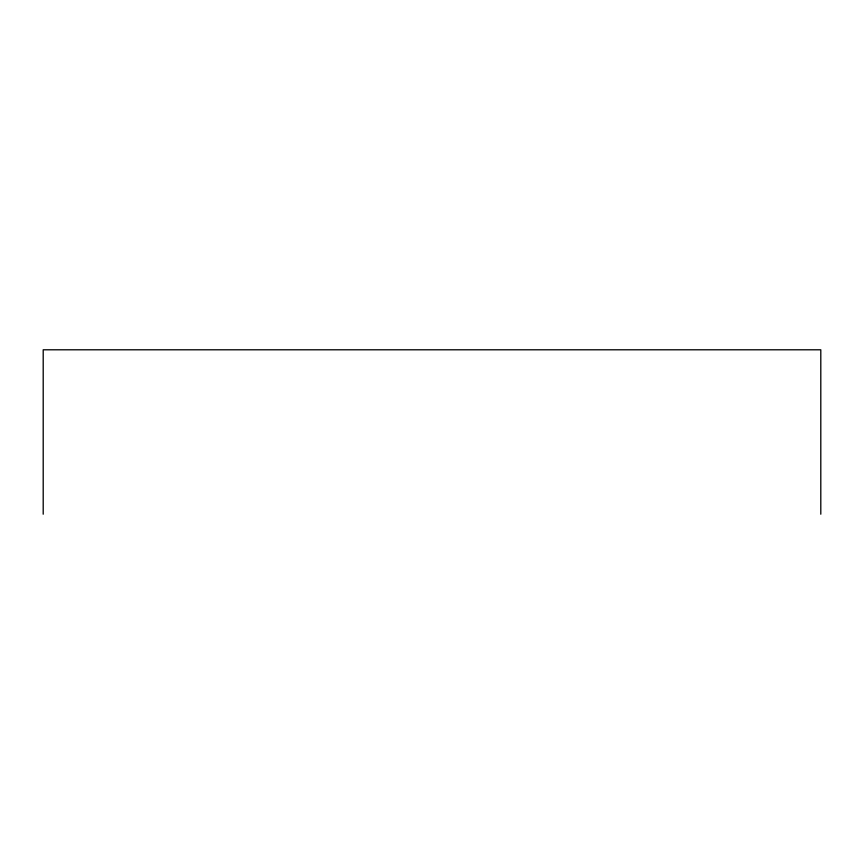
<?xml version="1.0" encoding="UTF-8"?>
<svg xmlns="http://www.w3.org/2000/svg" width="864" height="864" viewBox="0 0 864 864"><rect width="100%" height="100%" fill="white"/><g stroke="black" fill="none" stroke-linecap="round" stroke-linejoin="round"><path stroke-width="1.3" d="M820.8 514.21L820.8 349.79L43.2 349.79L43.2 514.21"/></g></svg>
